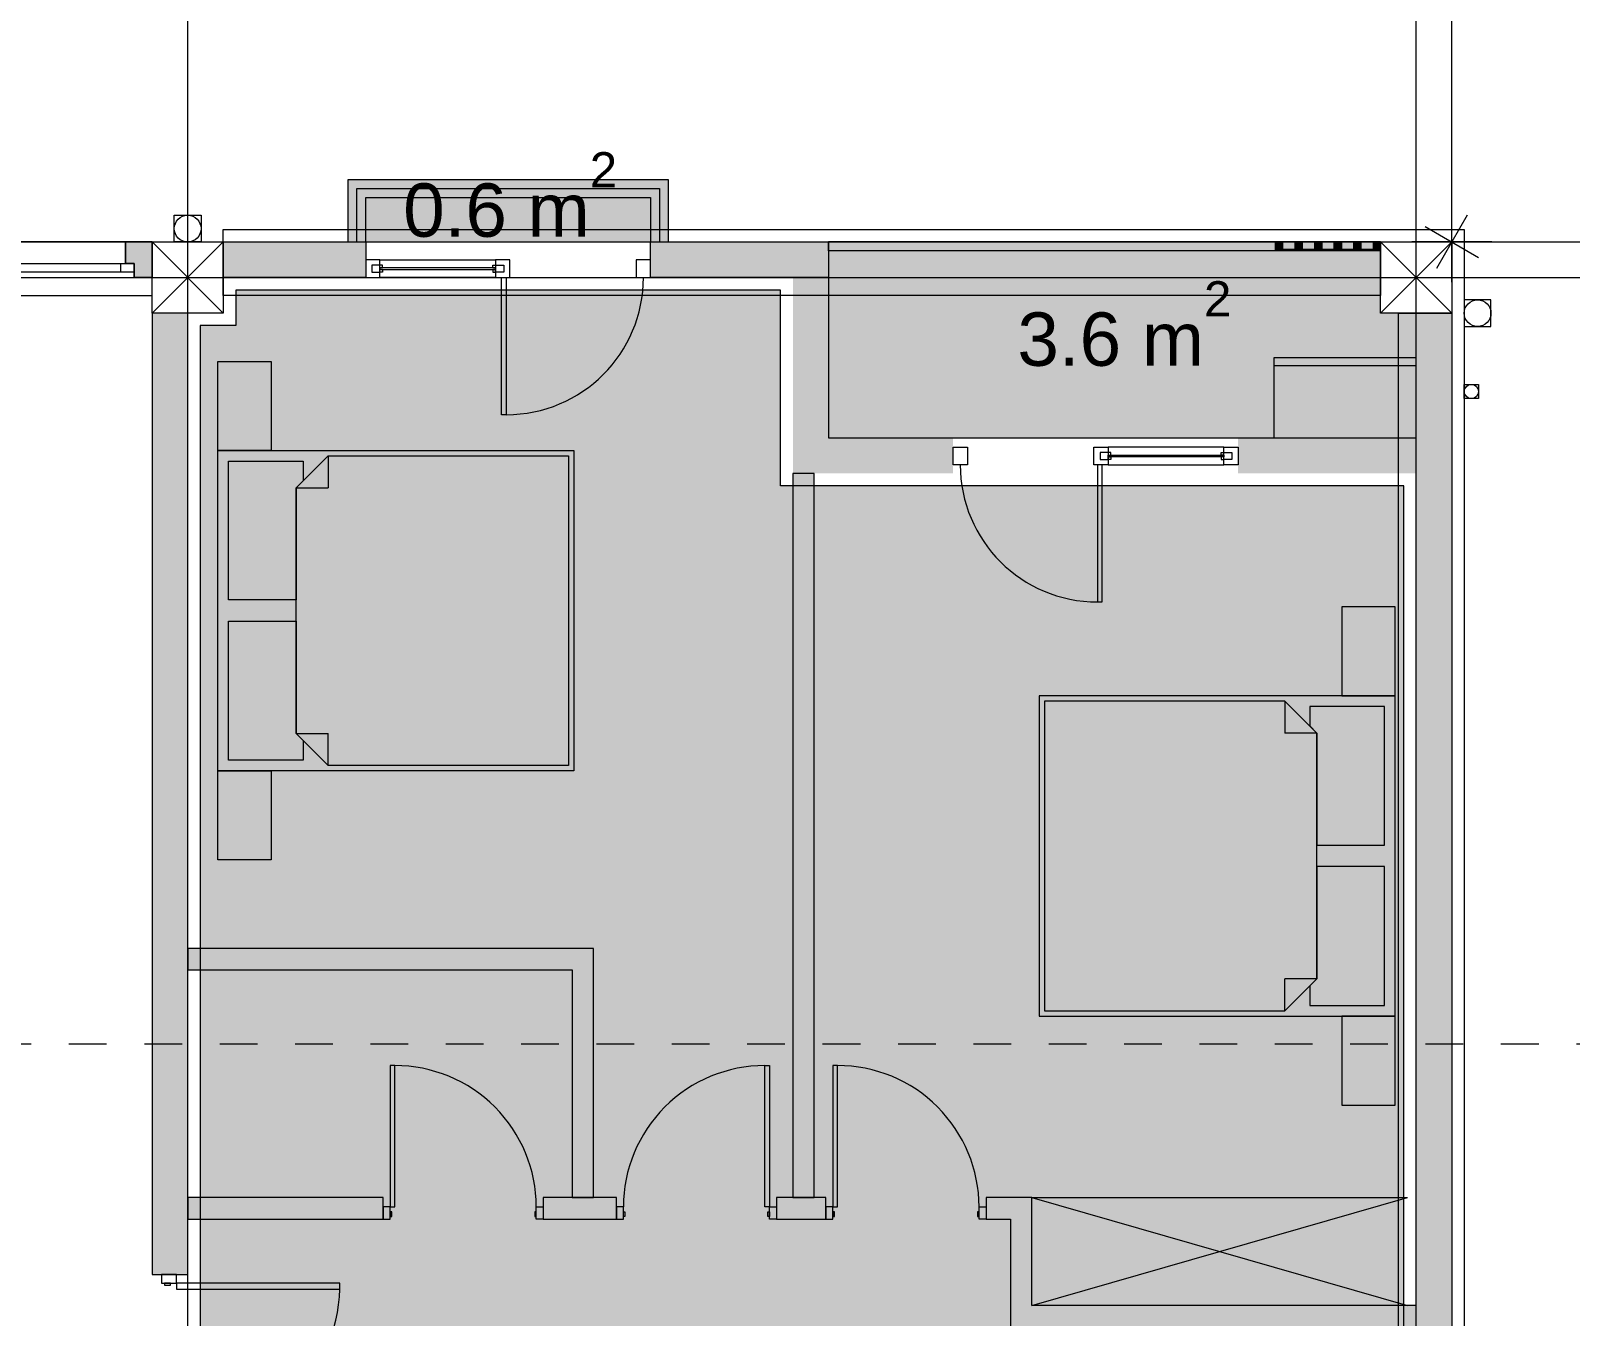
# Model space of a CAD drawing. Header units: millimetres. Extents: x 476571643 to 477489869, y 4620928210 to 4621294454.
# Drawn here: x 477229840 to 477238487, y 4621087160 to 4621094381 of the extents above; entities that cross this region are included whole.
import ezdxf

# ---------------------------------------------------------------- set-up
doc = ezdxf.new("R2010")
doc.units = ezdxf.units.MM
doc.header["$MEASUREMENT"] = 0
doc.linetypes.add('Dashed', pattern=[423.333333, 211.666667, -211.666667])
for name, color, linetype, lineweight in [('2D Drafting - General_Pen_No__1_Pen_No__7', 7, 'Continuous', 0), ('2D Drafting - General_Pen_No__1_Pen_No__7_Pen_No__7', 7, 'Continuous', 0), ('2D Drafting - General_Pen_No__250_Pen_No__7_Pen_No__154', 154, 'Continuous', 0), ('2D Drafting - General_Pen_No__250_Pen_No__7_Pen_No__250', 7, 'Continuous', 0), ('2D Drafting - General_Pen_No__250_Pen_No__7_Pen_No__7', 7, 'Continuous', 0), ('2D Drafting - General_Pen_No__7_Pen_No__7_Pen_No__7', 7, 'Continuous', 0), ('Doors_Pen_No__7_Pen_No__7_Pen_No__7', 7, 'Continuous', 0), ('G-Anno-Nplt_Pen_No__151', 151, 'Continuous', 0), ('G-Anno-Nplt_Pen_No__255', 255, 'Continuous', 0), ('G-Anno-Nplt_Pen_No__4', 7, 'Continuous', 0), ('G-Anno-Nplt_Pen_No__7', 7, 'Continuous', 0), ('gegmebi_Pen_No__7_Pen_No__7', 7, 'Continuous', 0), ('kar-panjara_Pen_No__7_Pen_No__7_Pen_No__7', 7, 'Continuous', 0), ('New_0_Pen_No__7', 7, 'Continuous', 0), ('New_2D Drafting - General_Pen_No__250_Pen_No__7_Pen_No__255', 255, 'Continuous', 0), ('New_2D Drafting - General_Pen_No__30_Pen_No__9_Pen_No__9_Pen_No__255', 255, 'Continuous', 0), ('New_2D Drafting - General_Pen_No__30_Pen_No__9_Pen_No__9_Pen_No__7', 7, 'Continuous', 0), ('New_R03_Nakveti_Pen_No__4', 7, 'Continuous', 0), ('New_reg_nak_Pen_No__250', 7, 'Continuous', 0), ('New_reg_nak_Pen_No__7', 7, 'Continuous', 0), ('New_shenobebi_Pen_No__1', 1, 'Continuous', 0), ('New_shenobebi_Pen_No__7', 7, 'Continuous', 0), ('New_Structural - Bearing_Pen_No__250', 7, 'Continuous', 0), ('zoma_Pen_No__1', 1, 'Continuous', 0), ('zoma_Pen_No__142', 142, 'Continuous', 0), ('zoma_Pen_No__5_Pen_No__5', 5, 'Continuous', 0)]:
    doc.layers.add(name, color=color, linetype=linetype, lineweight=lineweight)
doc.layers.add('New_R03_Nakveti', color=7, linetype='Continuous')
doc.layers.add('zoma', color=7, linetype='Continuous')
doc.styles.add('GENERATED_STYLE_1', font='arial.ttf')
doc.styles.add('GENERATED_STYLE_2', font='arial.ttf')
doc.dimstyles.new('GENERATED_STYLE__12', dxfattribs={"dimtxt": 500, "dimasz": 228, "dimexe": 0.18, "dimexo": 3, "dimgap": 0.09, "dimtad": 1, "dimtih": 1, "dimtoh": 1, "dimlfac": 0.001, "dimzin": 0, "dimdsep": 46, "dimtxsty": 'GENERATED_STYLE_2', "dimblk": 'ARROWHEAD_2', "dimblk1": 'ARROWHEAD_2', "dimblk2": 'ARROWHEAD_2', "dimcen": 0.09, "dimclrd": 1, "dimclre": 1, "dimclrt": 1, "dimadec": 0, "dimazin": 0, "dimtfac": 1, "dimtdec": 4, "dimtmove": 2, "dimatfit": 3, "dimfxl": 1, "dimtolj": 1, "dimtzin": 0, "dimarcsym": 0})
doc.dimstyles.new('GENERATED_STYLE__13', dxfattribs={"dimtxt": 500, "dimasz": 228, "dimexe": 0.18, "dimexo": 3, "dimgap": 0.09, "dimtad": 1, "dimlfac": 0.001, "dimzin": 0, "dimdsep": 46, "dimtxsty": 'GENERATED_STYLE_2', "dimblk": 'ARROWHEAD_2', "dimblk1": 'ARROWHEAD_2', "dimblk2": 'ARROWHEAD_2', "dimcen": 0.09, "dimclrd": 1, "dimclre": 1, "dimclrt": 1, "dimadec": 0, "dimazin": 0, "dimtfac": 1, "dimtdec": 4, "dimtmove": 0, "dimatfit": 3, "dimfxl": 1, "dimtolj": 1, "dimtzin": 0, "dimarcsym": 0})
doc.dimstyles.new('GENERATED_STYLE__3', dxfattribs={"dimtxt": 200, "dimasz": 64.421331, "dimexe": 0.18, "dimexo": 3, "dimgap": 0.09, "dimtad": 1, "dimtih": 1, "dimtoh": 1, "dimlfac": 0.001, "dimzin": 0, "dimdsep": 46, "dimtxsty": 'GENERATED_STYLE_2', "dimblk": 'ARROWHEAD_2', "dimblk1": 'ARROWHEAD_2', "dimblk2": 'ARROWHEAD_2', "dimcen": 0.09, "dimclrd": 142, "dimclre": 142, "dimclrt": 142, "dimadec": 0, "dimazin": 0, "dimtfac": 1, "dimtdec": 4, "dimtmove": 0, "dimatfit": 3, "dimfxl": 1, "dimtolj": 1, "dimtzin": 0, "dimarcsym": 0})
doc.dimstyles.new('GENERATED_STYLE__7', dxfattribs={"dimtxt": 200, "dimasz": 64.421331, "dimexe": 0.18, "dimexo": 3, "dimgap": 0.09, "dimtad": 1, "dimlfac": 0.001, "dimzin": 0, "dimdsep": 46, "dimtxsty": 'GENERATED_STYLE_2', "dimblk": 'ARROWHEAD_2', "dimblk1": 'ARROWHEAD_2', "dimblk2": 'ARROWHEAD_2', "dimcen": 0.09, "dimclrd": 142, "dimclre": 142, "dimclrt": 142, "dimadec": 0, "dimazin": 0, "dimtfac": 1, "dimtdec": 4, "dimtmove": 0, "dimatfit": 3, "dimfxl": 1, "dimtolj": 1, "dimtzin": 0, "dimarcsym": 0})

# ---------------------------------------------------------------- blocks, each defined once
blk = doc.blocks.new('Bed Layout 23_2')
at = {"layer": 'New_R03_Nakveti_Pen_No__4', "color": 7, "linetype": 'Continuous', "lineweight": 0}
for p, q in [((-900, 0), (-1399.9, 0)), ((-1399.9, 0), (-1399.9, -300)), ((-900, -300), (-900, 0)), ((900, 0), (-900, 0)), ((-900, 0), (-900, -2000)), ((1399.9, 0), (900, 0)), ((900, 0), (900, -300)), ((900, -2000), (900, 0)), ((1399.9, -300), (1399.9, 0)), ((-1399.9, -300), (-900, -300)), ((900, -300), (1399.9, -300)), ((-690, -440), (-870, -620)), ((0, -440), (-690, -440)), ((-690, -440), (-690, -620)), ((690, -440), (0, -440)), ((870, -620), (690, -440)), ((690, -440), (690, -620)), ((-870, -620), (-870, -1970)), ((-870, -620), (-690, -620)), ((870, -620), (690, -620)), ((870, -1970), (870, -620)), ((-870, -1970), (0, -1970)), ((0, -1970), (870, -1970)), ((-900, -2000), (900, -2000))]:
    blk.add_line(p, q, dxfattribs=at)
at = {"layer": 'New_R03_Nakveti_Pen_No__4', "color": 7, "linetype": 'Continuous', "lineweight": 0, "flags": 128}
for points in [[(-60, -440), (-60, -60), (-840, -60), (-840, -480), (-730, -480), (-690, -440)], [(690, -440), (730, -480), (840, -480), (840, -60), (60, -60), (60, -440)]]:
    blk.add_lwpolyline(points, close=True, dxfattribs=at)
blk = doc.blocks.new('Bed Layout 23')
at = {"layer": 'New_R03_Nakveti_Pen_No__4', "color": 7, "linetype": 'Continuous', "lineweight": 0}
for p, q in [((-900, 0), (-1400, 0)), ((-1400, 0), (-1400, -300)), ((-900, -300), (-900, 0)), ((900, 0), (-900, 0)), ((-900, 0), (-900, -2000)), ((1400, 0), (900, 0)), ((900, 0), (900, -300)), ((900, -2000), (900, 0)), ((1400, -300), (1400, 0)), ((-1400, -300), (-900, -300)), ((900, -300), (1400, -300)), ((-690, -440), (-870, -620)), ((0, -440), (-690, -440)), ((-690, -440), (-690, -620)), ((690, -440), (0, -440)), ((870, -620), (690, -440)), ((690, -440), (690, -620)), ((-870, -620), (-870, -1970)), ((-870, -620), (-690, -620)), ((870, -620), (690, -620)), ((870, -1970), (870, -620)), ((-870, -1970), (0, -1970)), ((0, -1970), (870, -1970)), ((-900, -2000), (900, -2000))]:
    blk.add_line(p, q, dxfattribs=at)
at = {"layer": 'New_R03_Nakveti_Pen_No__4', "color": 7, "linetype": 'Continuous', "lineweight": 0, "flags": 128}
for points in [[(-60, -440), (-60, -60), (-840, -60), (-840, -480), (-730, -480), (-690, -440)], [(690, -440), (730, -480), (840, -480), (840, -60), (60, -60), (60, -440)]]:
    blk.add_lwpolyline(points, close=True, dxfattribs=at)
blk = doc.blocks.new('*D1131', base_point=(476844527.1, 4621385791))
at = {"layer": 'zoma_Pen_No__142', "color": 142, "linetype": 'Continuous', "lineweight": 0, "transparency": 16777216}
for p, q in [((477240464.8, 4621093194.8), (477240337.7, 4621093194.8)), ((477240443.6, 4621093170.3), (477240358.9, 4621093219.3)), ((477240401.2, 4621075494.8), (477240401.2, 4621093194.8)), ((477240358.9, 4621075519.3), (477240443.6, 4621075470.3)), ((477240464.8, 4621075494.8), (477240337.7, 4621075494.8)), ((477240401.2, 4621075453.3), (477240401.2, 4621075494.8))]:
    blk.add_line(p, q, dxfattribs=at)
at = {"layer": 'zoma_Pen_No__142', "color": 142, "lineweight": 0, "transparency": 16777216, "insert": (477240361.2, 4621084002.9), "char_height": 200, "attachment_point": 7, "rotation": 90, "style": 'GENERATED_STYLE_2'}
blk.add_mtext('\\A1;{\\pql;\\fArial CYR|b0|i0|c204|p34;17.70}', dxfattribs=at)
blk = doc.blocks.new('ARROWHEAD_2')
at = {"color": 0, "linetype": 'Continuous', "lineweight": 0}
for p, q in [((-0.378, -0.655), (0.378, 0.655)), ((0, 0), (-1, 0))]:
    blk.add_line(p, q, dxfattribs=at)
blk = doc.blocks.new('*D1132', base_point=(476844527.1, 4621385791))
at = {"layer": 'zoma_Pen_No__142', "color": 142, "linetype": 'Continuous', "lineweight": 0, "transparency": 16777216}
for p, q in [((477240401.2, 4621093194.8), (477240401.2, 4621093236.2)), ((477240464.8, 4621093194.8), (477240337.7, 4621093194.8)), ((477240443.6, 4621093170.3), (477240358.9, 4621093219.3))]:
    blk.add_line(p, q, dxfattribs=at)
blk = doc.blocks.new('*D1136', base_point=(476844527.1, 4621385791))
at = {"layer": 'zoma_Pen_No__142', "color": 142, "linetype": 'Continuous', "lineweight": 0, "transparency": 16777216}
for p, q in [((477224045.8, 4621095259.8), (477223996.8, 4621095175)), ((477224021.3, 4621095153.8), (477224021.3, 4621095281)), ((477230545.8, 4621095259.8), (477230496.8, 4621095175)), ((477230521.3, 4621095153.8), (477230521.3, 4621095281)), ((477224021.3, 4621095217.4), (477230521.3, 4621095217.4))]:
    blk.add_line(p, q, dxfattribs=at)
at = {"layer": 'zoma_Pen_No__142', "color": 142, "lineweight": 0, "transparency": 16777216, "char_height": 200, "attachment_point": 7, "style": 'GENERATED_STYLE_2'}
for s, insert in [('\\A1;{\\pql;\\fArial CYR|b0|i0|c204|p34;6.50}', (477227005.3, 4621095257.4)), ('\\A1;{\\pql;\\fArial CYR|b0|i0|c204|p34;0.40}', (477229964.7, 4621095257.4))]:
    blk.add_mtext(s, dxfattribs=dict(at, insert=insert))
blk = doc.blocks.new('*D1137', base_point=(476844527.1, 4621385791))
at = {"layer": 'zoma_Pen_No__142', "color": 142, "linetype": 'Continuous', "lineweight": 0, "transparency": 16777216}
for p, q in [((477230545.8, 4621095259.8), (477230496.8, 4621095175)), ((477230521.3, 4621095153.8), (477230521.3, 4621095281)), ((477230945.8, 4621095259.8), (477230896.8, 4621095175)), ((477230921.3, 4621095153.8), (477230921.3, 4621095281)), ((477230521.3, 4621095217.4), (477230921.3, 4621095217.4))]:
    blk.add_line(p, q, dxfattribs=at)
blk = doc.blocks.new('*D1138', base_point=(476844527.1, 4621385791))
at = {"layer": 'zoma_Pen_No__142', "color": 142, "linetype": 'Continuous', "lineweight": 0, "transparency": 16777216}
for p, q in [((477230945.8, 4621095259.8), (477230896.8, 4621095175)), ((477230921.3, 4621095153.8), (477230921.3, 4621095281)), ((477237445.8, 4621095259.8), (477237396.8, 4621095175)), ((477237421.3, 4621095153.8), (477237421.3, 4621095281)), ((477230921.3, 4621095217.4), (477237421.3, 4621095217.4))]:
    blk.add_line(p, q, dxfattribs=at)
at = {"layer": 'zoma_Pen_No__142', "color": 142, "lineweight": 0, "transparency": 16777216, "char_height": 200, "attachment_point": 7, "style": 'GENERATED_STYLE_2'}
for s, insert in [('\\A1;{\\pql;\\fArial CYR|b0|i0|c204|p34;6.50}', (477233905.3, 4621095257.4)), ('\\A1;{\\pql;\\fArial CYR|b0|i0|c204|p34;0.40}', (477236864.7, 4621095257.4))]:
    blk.add_mtext(s, dxfattribs=dict(at, insert=insert))
blk = doc.blocks.new('*D1139', base_point=(476844527.1, 4621385791))
at = {"layer": 'zoma_Pen_No__142', "color": 142, "linetype": 'Continuous', "lineweight": 0, "transparency": 16777216}
for p, q in [((477237445.8, 4621095259.8), (477237396.8, 4621095175)), ((477237421.3, 4621095153.8), (477237421.3, 4621095281)), ((477237796.8, 4621095175), (477237845.8, 4621095259.8)), ((477237821.3, 4621095153.8), (477237821.3, 4621095281)), ((477237421.3, 4621095217.4), (477237821.3, 4621095217.4)), ((477237821.3, 4621095217.4), (477237862.8, 4621095217.4))]:
    blk.add_line(p, q, dxfattribs=at)
blk = doc.blocks.new('*D1143', base_point=(476844527.1, 4621385791))
at = {"layer": 'zoma_Pen_No__142', "color": 142, "linetype": 'Continuous', "lineweight": 0, "transparency": 16777216}
for p, q in [((477216745.8, 4621096007.7), (477216696.8, 4621095922.9)), ((477216721.3, 4621095901.8), (477216721.3, 4621096028.9)), ((477237796.8, 4621095922.9), (477237845.8, 4621096007.7)), ((477237821.3, 4621095901.8), (477237821.3, 4621096028.9)), ((477216679.9, 4621095965.3), (477216721.3, 4621095965.3)), ((477216721.3, 4621095965.3), (477237821.3, 4621095965.3)), ((477237821.3, 4621095965.3), (477237862.8, 4621095965.3))]:
    blk.add_line(p, q, dxfattribs=at)
at = {"layer": 'zoma_Pen_No__142', "color": 142, "lineweight": 0, "transparency": 16777216, "insert": (477226929.4, 4621096005.3), "char_height": 200, "attachment_point": 7, "style": 'GENERATED_STYLE_2'}
blk.add_mtext('\\A1;{\\pql;\\fArial CYR|b0|i0|c204|p34;21.10}', dxfattribs=at)
blk = doc.blocks.new('*D1278', base_point=(476844527.1, 4621385791))
at = {"layer": 'zoma_Pen_No__1', "color": 1, "linetype": 'Continuous', "lineweight": 0, "transparency": 16777216}
for p, q in [((477237821.3, 4621105990.6), (477237821.3, 4621106137.3)), ((477237971.3, 4621105904), (477237671.3, 4621106077.2)), ((477238046.3, 4621105990.6), (477237596.3, 4621105990.6)), ((477237821.3, 4621093194.8), (477237821.3, 4621105990.6)), ((477237671.3, 4621093281.4), (477237971.3, 4621093108.2)), ((477238046.3, 4621093194.8), (477237596.3, 4621093194.8)), ((477237821.3, 4621093048.1), (477237821.3, 4621093194.8))]:
    blk.add_line(p, q, dxfattribs=at)
at = {"layer": 'zoma_Pen_No__1', "color": 1, "lineweight": 0, "transparency": 16777216, "insert": (477237721.3, 4621098737.8), "char_height": 500, "attachment_point": 7, "rotation": 90, "style": 'GENERATED_STYLE_2'}
blk.add_mtext('\\A1;{\\pql;\\fArial CYR|b0|i0|c204|p34;12.79}', dxfattribs=at)
blk = doc.blocks.new('*D1280', base_point=(476844527.1, 4621385791))
at = {"layer": 'zoma_Pen_No__1', "color": 1, "linetype": 'Continuous', "lineweight": 0, "transparency": 16777216}
for p, q in [((477237821.3, 4621092969.8), (477237821.3, 4621093419.8)), ((477256811.3, 4621092969.8), (477256811.3, 4621093419.8)), ((477237907.9, 4621093344.8), (477237734.7, 4621093044.8)), ((477256724.7, 4621093044.8), (477256897.9, 4621093344.8)), ((477237674.6, 4621093194.8), (477237821.3, 4621093194.8)), ((477237821.3, 4621093194.8), (477256811.3, 4621093194.8)), ((477256811.3, 4621093194.8), (477256958, 4621093194.8))]:
    blk.add_line(p, q, dxfattribs=at)
at = {"layer": 'zoma_Pen_No__1', "color": 1, "lineweight": 0, "transparency": 16777216, "insert": (477247711.1, 4621093294.8), "char_height": 500, "attachment_point": 7, "style": 'GENERATED_STYLE_2'}
blk.add_mtext('\\A1;{\\pql;\\fArial CYR|b0|i0|c204|p34;18.99}', dxfattribs=at)
blk = doc.blocks.new('*D1281', base_point=(476844527.1, 4621385791))
at = {"layer": 'zoma_Pen_No__1', "color": 1, "linetype": 'Continuous', "lineweight": 0, "transparency": 16777216}
for p, q in [((477237821.3, 4621075269.8), (477237821.3, 4621075719.8)), ((477256818.5, 4621075269.8), (477256818.5, 4621075719.8)), ((477237907.9, 4621075644.8), (477237734.7, 4621075344.8)), ((477256731.9, 4621075344.8), (477256905.1, 4621075644.8)), ((477237674.6, 4621075494.8), (477237821.3, 4621075494.8)), ((477237821.3, 4621075494.8), (477256818.5, 4621075494.8)), ((477256818.5, 4621075494.8), (477256965.2, 4621075494.8))]:
    blk.add_line(p, q, dxfattribs=at)
at = {"layer": 'zoma_Pen_No__1', "color": 1, "lineweight": 0, "transparency": 16777216, "insert": (477247714.8, 4621075594.8), "char_height": 500, "attachment_point": 7, "style": 'GENERATED_STYLE_2'}
blk.add_mtext('\\A1;{\\pql;\\fArial CYR|b0|i0|c204|p34;19.00}', dxfattribs=at)

msp = doc.modelspace()

# ---------------------------------------------------------------- hatches: boundary and pattern name
at = {"layer": '2D Drafting - General_Pen_No__250_Pen_No__7_Pen_No__154', "linetype": 'Continuous', "lineweight": 0}
msp.add_hatch(color=154, dxfattribs=at).paths.add_polyline_path([(477230521.317, 4621093194.799), (477230521.317, 4621092994.799), (477230421.317, 4621092994.799), (477230421.317, 4621093074.683), (477230371.314, 4621093074.683), (477230371.314, 4621093194.799), (477230421.317, 4621093194.799)])
at = {"layer": '2D Drafting - General_Pen_No__250_Pen_No__7_Pen_No__7', "linetype": 'Continuous', "lineweight": 0}
for points in [[(477231721.136, 4621092994.799), (477230921.317, 4621092994.799), (477230921.317, 4621093194.799), (477231721.136, 4621093194.799)], [(477234320.971, 4621092994.756), (477233321.136, 4621092994.756), (477233321.136, 4621093194.791), (477234320.971, 4621093194.799)], [(477237421.317, 4621093144.799), (477236831.317, 4621093144.799), (477236831.317, 4621093154.799), (477237421.317, 4621093154.799)], [(477234320.846, 4621092094.799), (477234320.846, 4621092994.635), (477234120.846, 4621092994.635), (477234120.846, 4621092094.799)], [(477230521.317, 4621092794.799), (477230521.317, 4621087394.799), (477230721.317, 4621087394.799), (477230721.317, 4621092794.799)], [(477237621.317, 4621092794.799), (477237621.317, 4621086294.799), (477237821.317, 4621086294.799), (477237821.317, 4621092794.799)], [(477235020.681, 4621091894.799), (477234120.846, 4621091894.799), (477234120.846, 4621092094.799), (477235020.681, 4621092094.799)], [(477237621.027, 4621091894.799), (477236620.681, 4621091894.799), (477236620.681, 4621092094.799), (477237621.027, 4621092094.799)], [(477234240.846, 4621087825.718), (477234240.846, 4621091894.799), (477234120.846, 4621091894.799), (477234120.846, 4621087825.718)], [(477233001.34, 4621087825.718), (477233001.34, 4621089225.718), (477230721.317, 4621089225.718), (477230721.317, 4621089105.718), (477232881.34, 4621089105.718), (477232881.34, 4621087825.718)], [(477231818.782, 4621087825.718), (477230721.317, 4621087825.718), (477230721.317, 4621087705.718), (477231818.782, 4621087705.718)], [(477233129.05, 4621087825.718), (477232718.782, 4621087825.718), (477232718.782, 4621087705.718), (477233129.05, 4621087705.718)], [(477234305.592, 4621087825.718), (477234029.05, 4621087825.718), (477234029.05, 4621087705.718), (477234305.592, 4621087705.718)], [(477235463.215, 4621086580.79), (477235463.215, 4621087099.565), (477237620.846, 4621087099.565), (477237620.846, 4621087219.565), (477235463.215, 4621087219.565), (477235463.215, 4621087825.718), (477235205.594, 4621087825.718), (477235205.594, 4621087705.718), (477235343.215, 4621087705.718), (477235343.215, 4621087219.565), (477235343.215, 4621086580.79)]]:
    msp.add_hatch(color=7, dxfattribs=at).paths.add_polyline_path(points)
at = {"layer": 'G-Anno-Nplt_Pen_No__151', "linetype": 'Continuous', "lineweight": 0, "true_color": 0x1f2f3f}
msp.add_hatch(color=169, dxfattribs=at).paths.add_polyline_path([(477230791.317, 4621086364.799), (477230991.316, 4621086364.799), (477230991.316, 4621086064.799), (477231291.317, 4621086064.799), (477231291.317, 4621085234.611), (477230891.317, 4621085234.611), (477230891.317, 4621082864.799), (477230991.317, 4621082864.799), (477230991.317, 4621082324.799), (477230891.317, 4621082324.799), (477230891.317, 4621077464.799), (477237551.317, 4621077464.799), (477237551.317, 4621081734.611), (477237151.317, 4621081734.611), (477237151.317, 4621082564.799), (477237351.317, 4621082564.799), (477237351.317, 4621082864.799), (477237551.317, 4621082864.799), (477237551.317, 4621085824.799), (477237351.317, 4621085824.799), (477237351.317, 4621085994.799), (477237351.317, 4621086124.799), (477237151.317, 4621086124.799), (477237151.317, 4621086954.987), (477237551.317, 4621086954.987), (477237551.317, 4621091824.799), (477234051.135, 4621091824.799), (477234051.135, 4621092924.799), (477230991.317, 4621092924.799), (477230991.317, 4621092724.799), (477230791.317, 4621092724.799)])
at = {"layer": 'G-Anno-Nplt_Pen_No__255', "linetype": 'Continuous', "lineweight": 0, "true_color": 0x3f3f3f}
for points in [[(477233421.136, 4621093544.756), (477231621.135, 4621093544.756), (477231621.136, 4621093194.799), (477233421.136, 4621093194.815)], [(477237421.317, 4621092794.799), (477237421.317, 4621093194.799), (477234320.971, 4621093194.799), (477234320.971, 4621092094.802), (477237621.317, 4621092094.772), (477237621.317, 4621092794.799)]]:
    msp.add_hatch(color=250, dxfattribs=at).paths.add_polyline_path(points)
at = {"layer": 'New_2D Drafting - General_Pen_No__250_Pen_No__7_Pen_No__255', "linetype": 'Continuous', "lineweight": 0}
msp.add_hatch(color=255, dxfattribs=at).paths.add_polyline_path([(477236821.317, 4621092094.772), (477236821.317, 4621092544.772), (477237621.317, 4621092544.772), (477237621.317, 4621092094.772)])
at = {"layer": 'New_2D Drafting - General_Pen_No__30_Pen_No__9_Pen_No__9_Pen_No__255', "linetype": 'Continuous', "lineweight": 0}
for points in [[(477236871.317, 4621093194.799), (477236871.317, 4621093154.799), (477236831.317, 4621093154.799), (477236831.317, 4621093194.799)], [(477236981.317, 4621093194.799), (477236981.317, 4621093154.799), (477236941.317, 4621093154.799), (477236941.317, 4621093194.799)], [(477237091.317, 4621093194.799), (477237091.317, 4621093154.799), (477237051.317, 4621093154.799), (477237051.317, 4621093194.799)], [(477237201.317, 4621093194.799), (477237201.317, 4621093154.799), (477237161.317, 4621093154.799), (477237161.317, 4621093194.799)], [(477237311.317, 4621093194.799), (477237311.317, 4621093154.799), (477237271.317, 4621093154.799), (477237271.317, 4621093194.799)], [(477237421.317, 4621093194.799), (477237421.317, 4621093154.799), (477237381.317, 4621093154.799), (477237381.317, 4621093194.799)]]:
    msp.add_hatch(color=255, dxfattribs=at).paths.add_polyline_path(points)

# ---------------------------------------------------------------- linework, layer by layer
at = {"layer": '2D Drafting - General_Pen_No__1_Pen_No__7', "color": 7, "linetype": 'Continuous', "lineweight": 0}
for p, q in [((477230521.317, 4621092794.799), (477230921.317, 4621093194.799)), ((477230921.317, 4621092794.799), (477230521.317, 4621093194.799)), ((477237421.317, 4621092794.799), (477237821.317, 4621093194.799)), ((477237821.317, 4621092794.799), (477237421.317, 4621093194.799))]:
    msp.add_line(p, q, dxfattribs=at)
at = {"layer": '2D Drafting - General_Pen_No__1_Pen_No__7', "color": 7, "linetype": 'Continuous', "lineweight": 0, "flags": 128}
for points in [[(477224021.317, 4621092894.799), (477230521.317, 4621092894.799), (477230521.317, 4621093194.799), (477224021.317, 4621093194.799)], [(477230921.317, 4621092794.799), (477230521.317, 4621092794.799), (477230521.317, 4621093194.799), (477230921.317, 4621093194.799)], [(477237421.317, 4621092894.799), (477230921.317, 4621092894.799), (477230921.317, 4621093194.799), (477237421.317, 4621093194.799)], [(477237821.317, 4621092794.799), (477237421.317, 4621092794.799), (477237421.317, 4621093194.799), (477237821.317, 4621093194.799)], [(477237521.317, 4621086294.799), (477237521.317, 4621092794.799), (477237821.317, 4621092794.799), (477237821.317, 4621086294.799)]]:
    msp.add_lwpolyline(points, close=True, dxfattribs=at)
at = {"layer": '2D Drafting - General_Pen_No__1_Pen_No__7', "color": 7, "linetype": 'Continuous', "lineweight": 0}
for centre, radius in [((477230721.317, 4621093269.799), 75), ((477237966.495, 4621092794.798), 75), ((477237931.49, 4621092354.8), 40)]:
    msp.add_circle(centre, radius, dxfattribs=at)
at = {"layer": '2D Drafting - General_Pen_No__1_Pen_No__7_Pen_No__7', "color": 7, "linetype": 'Continuous', "lineweight": 0}
msp.add_arc((477230683.069, 4621087337.077), 893.239, 268.396194, 358.396194, dxfattribs=at)
at = {"layer": '2D Drafting - General_Pen_No__250_Pen_No__7_Pen_No__250', "color": 7, "linetype": 'Continuous', "lineweight": 0, "flags": 128}
for points in [[(477237421.317, 4621093144.799), (477236831.317, 4621093144.799), (477236831.317, 4621093154.799), (477237421.317, 4621093154.799)], [(477230521.317, 4621092794.799), (477230521.317, 4621087394.799), (477230721.317, 4621087394.799), (477230721.317, 4621092794.799)], [(477234240.846, 4621087825.718), (477234240.846, 4621091894.799), (477234120.846, 4621091894.799), (477234120.846, 4621087825.718)], [(477233001.34, 4621087825.718), (477233001.34, 4621089225.718), (477230721.317, 4621089225.718), (477230721.317, 4621089105.718), (477232881.34, 4621089105.718), (477232881.34, 4621087825.718)], [(477231818.782, 4621087825.718), (477230721.317, 4621087825.718), (477230721.317, 4621087705.718), (477231818.782, 4621087705.718)], [(477233129.05, 4621087825.718), (477232718.782, 4621087825.718), (477232718.782, 4621087705.718), (477233129.05, 4621087705.718)], [(477234305.592, 4621087825.718), (477234029.05, 4621087825.718), (477234029.05, 4621087705.718), (477234305.592, 4621087705.718)], [(477235463.215, 4621086580.79), (477235463.215, 4621087099.565), (477237620.846, 4621087099.565), (477237620.846, 4621087219.565), (477235463.215, 4621087219.565), (477235463.215, 4621087825.718), (477235205.594, 4621087825.718), (477235205.594, 4621087705.718), (477235343.215, 4621087705.718), (477235343.215, 4621087219.565), (477235343.215, 4621086580.79)]]:
    msp.add_lwpolyline(points, close=True, dxfattribs=at)
at = {"layer": '2D Drafting - General_Pen_No__250_Pen_No__7_Pen_No__7', "color": 7, "linetype": 'Continuous', "lineweight": 0, "flags": 128}
for points in [[(477230521.317, 4621093194.799), (477230521.317, 4621092994.799), (477230421.317, 4621092994.799), (477230421.317, 4621093074.683), (477230371.314, 4621093074.683), (477230371.314, 4621093194.799), (477230421.317, 4621093194.799)], [(477231721.136, 4621092994.799), (477230921.317, 4621092994.799), (477230921.317, 4621093194.799), (477231721.136, 4621093194.799)], [(477234320.971, 4621092994.756), (477233321.136, 4621092994.756), (477233321.136, 4621093194.791), (477234320.971, 4621093194.799)]]:
    msp.add_lwpolyline(points, close=True, dxfattribs=at)
at = {"layer": '2D Drafting - General_Pen_No__7_Pen_No__7_Pen_No__7', "color": 7, "linetype": 'Continuous', "lineweight": 0, "flags": 128}
for points in [[(477231801.136, 4621093094.753), (477232451.136, 4621093094.724), (477232451.131, 4621092994.785), (477231801.131, 4621092994.814)], [(477236540.681, 4621092042.612), (477235890.681, 4621092042.583), (477235890.685, 4621091942.644), (477236540.685, 4621091942.673)]]:
    msp.add_lwpolyline(points, close=True, dxfattribs=at)
at = {"layer": '2D Drafting - General_Pen_No__7_Pen_No__7_Pen_No__7', "color": 7, "linetype": 'Continuous', "lineweight": 0}
for centre, radius, start, end in [((477232510.82, 4621092994.772), 770.311, 269.9974687, 359.994289), ((477235830.996, 4621091942.631), 770.311, 180.005711, 270.0025313), ((477231884.96, 4621087773.453), 794.311, 359.9998025, 90.001484), ((477233962.872, 4621087773.453), 794.311, 89.998516, 180.0001975), ((477234371.77, 4621087773.453), 794.311, 359.9998025, 90.001484)]:
    msp.add_arc(centre, radius, start, end, dxfattribs=at)
at = {"layer": 'Doors_Pen_No__7_Pen_No__7_Pen_No__7', "color": 7, "linetype": 'Continuous', "lineweight": 0, "flags": 128}
for points in [[(477232484.153, 4621092994.773), (477232510.82, 4621092994.772), (477232510.786, 4621092224.461), (477232484.119, 4621092224.462)], [(477235857.663, 4621091942.632), (477235830.996, 4621091942.631), (477235831.031, 4621091172.32), (477235857.697, 4621091172.321)], [(477231858.293, 4621087773.452), (477231884.96, 4621087773.453), (477231884.939, 4621088567.764), (477231858.272, 4621088567.763)], [(477233989.539, 4621087773.452), (477233962.872, 4621087773.453), (477233962.893, 4621088567.764), (477233989.559, 4621088567.763)], [(477234345.103, 4621087773.452), (477234371.77, 4621087773.453), (477234371.749, 4621088567.764), (477234345.082, 4621088567.763)], [(477231818.784, 4621087705.718), (477231858.295, 4621087705.719), (477231858.293, 4621087773.452), (477231818.782, 4621087773.451)], [(477231858.294, 4621087720.119), (477231867.183, 4621087720.119), (477231867.182, 4621087746.786), (477231858.294, 4621087746.785)], [(477232670.383, 4621087720.116), (477232679.272, 4621087720.117), (477232679.271, 4621087746.783), (477232670.382, 4621087746.783)], [(477232718.784, 4621087705.718), (477232679.272, 4621087705.717), (477232679.271, 4621087773.45), (477232718.782, 4621087773.451)], [(477233129.048, 4621087705.718), (477233168.559, 4621087705.717), (477233168.561, 4621087773.45), (477233129.05, 4621087773.451)], [(477233177.449, 4621087720.116), (477233168.56, 4621087720.117), (477233168.56, 4621087746.783), (477233177.449, 4621087746.783)], [(477233989.537, 4621087720.119), (477233980.649, 4621087720.119), (477233980.649, 4621087746.786), (477233989.538, 4621087746.785)], [(477234029.048, 4621087705.718), (477233989.537, 4621087705.719), (477233989.539, 4621087773.452), (477234029.05, 4621087773.451)], [(477234305.594, 4621087705.718), (477234345.105, 4621087705.719), (477234345.103, 4621087773.452), (477234305.592, 4621087773.451)], [(477234345.104, 4621087720.119), (477234353.993, 4621087720.119), (477234353.993, 4621087746.786), (477234345.104, 4621087746.785)], [(477235157.193, 4621087720.116), (477235166.082, 4621087720.117), (477235166.081, 4621087746.783), (477235157.193, 4621087746.783)], [(477235205.594, 4621087705.718), (477235166.082, 4621087705.717), (477235166.081, 4621087773.45), (477235205.592, 4621087773.451)], [(477230573.403, 4621087394.799), (477230573.403, 4621087345.41), (477230658.069, 4621087345.41), (477230658.069, 4621087394.799)], [(477230591.403, 4621087345.41), (477230591.403, 4621087334.299), (477230624.736, 4621087334.299), (477230624.736, 4621087345.41)], [(477230658.069, 4621087345.41), (477230658.069, 4621087312.077), (477231575.958, 4621087312.077), (477231575.958, 4621087345.41)]]:
    msp.add_lwpolyline(points, close=True, dxfattribs=at)
at = {"layer": 'G-Anno-Nplt_Pen_No__4', "color": 7, "linetype": 'Continuous', "lineweight": 0, "flags": 128}
for points in [[(477233421.136, 4621093544.756), (477231621.135, 4621093544.756), (477231621.136, 4621093194.799), (477233421.136, 4621093194.815)], [(477237421.317, 4621092794.799), (477237421.317, 4621093194.799), (477234320.971, 4621093194.799), (477234320.971, 4621092094.802), (477237621.317, 4621092094.772), (477237621.317, 4621092794.799)]]:
    msp.add_lwpolyline(points, close=True, dxfattribs=at)
msp.add_lwpolyline([(477237551.317, 4621086954.987), (477237551.317, 4621091824.799), (477234051.135, 4621091824.799), (477234051.135, 4621092924.799), (477230991.317, 4621092924.799), (477230991.317, 4621092724.799), (477230791.317, 4621092724.799), (477230791.317, 4621086364.799)], dxfattribs=at)
at = {"layer": 'gegmebi_Pen_No__7_Pen_No__7', "color": 7, "linetype": 'Continuous', "lineweight": 0}
for p, q in [((477230646.317, 4621093194.799), (477230646.317, 4621093344.799)), ((477230646.317, 4621093344.799), (477230796.317, 4621093344.799)), ((477230796.317, 4621093344.799), (477230796.317, 4621093194.799)), ((477230796.317, 4621093194.799), (477230646.317, 4621093194.799)), ((477238041.495, 4621092869.798), (477237891.495, 4621092869.798)), ((477237891.495, 4621092869.798), (477237891.495, 4621092719.798)), ((477238041.495, 4621092719.798), (477238041.495, 4621092869.798)), ((477237891.495, 4621092719.798), (477238041.495, 4621092719.798)), ((477237891.49, 4621092314.8), (477237891.49, 4621092394.8)), ((477237891.49, 4621092394.8), (477237971.49, 4621092394.8)), ((477237971.49, 4621092394.8), (477237971.49, 4621092314.8)), ((477237971.49, 4621092314.8), (477237891.49, 4621092314.8))]:
    msp.add_line(p, q, dxfattribs=at)
at = {"layer": 'kar-panjara_Pen_No__7_Pen_No__7_Pen_No__7', "color": 7, "linetype": 'Continuous', "lineweight": 0, "flags": 128}
for points in [[(477231801.136, 4621093094.753), (477231721.136, 4621093094.756), (477231721.131, 4621092994.756), (477231801.131, 4621092994.753)], [(477231756.132, 4621093024.816), (477231801.132, 4621093024.814), (477231801.133, 4621093039.814), (477231801.134, 4621093049.814), (477231816.134, 4621093049.813), (477231816.134, 4621093064.813), (477231756.134, 4621093064.816)], [(477232496.132, 4621093024.783), (477232451.132, 4621093024.785), (477232451.133, 4621093039.785), (477232451.134, 4621093049.785), (477232436.134, 4621093049.786), (477232436.134, 4621093064.786), (477232496.134, 4621093064.783)], [(477232531.136, 4621093094.781), (477232451.136, 4621093094.785), (477232451.131, 4621092994.785), (477232531.131, 4621092994.781)], [(477233321.136, 4621093094.704), (477233241.136, 4621093094.707), (477233241.131, 4621092994.707), (477233321.131, 4621092994.704)], [(477231816.132, 4621093024.813), (477231801.132, 4621093024.814), (477231801.133, 4621093039.814), (477231816.133, 4621093039.813)], [(477231801.133, 4621093039.814), (477232451.133, 4621093039.785), (477232451.134, 4621093049.785), (477231801.134, 4621093049.814)], [(477232436.132, 4621093024.786), (477232451.132, 4621093024.785), (477232451.133, 4621093039.785), (477232436.133, 4621093039.786)], [(477235020.681, 4621092042.563), (477235100.681, 4621092042.566), (477235100.685, 4621091942.566), (477235020.685, 4621091942.563)], [(477235810.681, 4621092042.64), (477235890.681, 4621092042.644), (477235890.685, 4621091942.644), (477235810.685, 4621091942.64)], [(477236540.681, 4621092042.612), (477236620.681, 4621092042.615), (477236620.685, 4621091942.615), (477236540.685, 4621091942.612)], [(477235845.684, 4621091972.642), (477235890.684, 4621091972.644), (477235890.683, 4621091987.644), (477235890.683, 4621091997.644), (477235905.683, 4621091997.644), (477235905.682, 4621092012.644), (477235845.682, 4621092012.642)], [(477236540.683, 4621091987.673), (477235890.683, 4621091987.644), (477235890.683, 4621091997.644), (477236540.683, 4621091997.673)], [(477235905.684, 4621091972.644), (477235890.684, 4621091972.644), (477235890.683, 4621091987.644), (477235905.683, 4621091987.644)], [(477236585.684, 4621091972.675), (477236540.684, 4621091972.673), (477236540.683, 4621091987.673), (477236540.683, 4621091997.673), (477236525.683, 4621091997.672), (477236525.682, 4621092012.672), (477236585.682, 4621092012.675)], [(477236525.684, 4621091972.672), (477236540.684, 4621091972.673), (477236540.683, 4621091987.673), (477236525.683, 4621091987.672)]]:
    msp.add_lwpolyline(points, close=True, dxfattribs=at)
at = {"layer": 'New_0_Pen_No__7', "color": 7, "linetype": 'Continuous', "lineweight": 0}
for points in [[(477235463.215, 4621087825.718), (477237573.215, 4621087825.718)], [(477235463.215, 4621087219.565), (477237573.215, 4621087825.718)], [(477235463.215, 4621087825.718), (477237573.215, 4621087219.565)]]:
    msp.add_lwpolyline(points, dxfattribs=at)
at = {"layer": 'New_2D Drafting - General_Pen_No__30_Pen_No__9_Pen_No__9_Pen_No__7', "color": 7, "linetype": 'Continuous', "lineweight": 0, "flags": 128}
for points in [[(477236871.317, 4621093194.799), (477236871.317, 4621093154.799), (477236831.317, 4621093154.799), (477236831.317, 4621093194.799)], [(477236981.317, 4621093194.799), (477236981.317, 4621093154.799), (477236941.317, 4621093154.799), (477236941.317, 4621093194.799)], [(477237091.317, 4621093194.799), (477237091.317, 4621093154.799), (477237051.317, 4621093154.799), (477237051.317, 4621093194.799)], [(477237201.317, 4621093194.799), (477237201.317, 4621093154.799), (477237161.317, 4621093154.799), (477237161.317, 4621093194.799)], [(477237311.317, 4621093194.799), (477237311.317, 4621093154.799), (477237271.317, 4621093154.799), (477237271.317, 4621093194.799)], [(477237421.317, 4621093194.799), (477237421.317, 4621093154.799), (477237381.317, 4621093154.799), (477237381.317, 4621093194.799)]]:
    msp.add_lwpolyline(points, close=True, dxfattribs=at)
at = {"layer": 'New_reg_nak_Pen_No__250', "color": 7, "linetype": 'Continuous', "lineweight": 0}
msp.add_line((477237621.317, 4621092499.294), (477236821.317, 4621092499.294), dxfattribs=at)
at = {"layer": 'New_reg_nak_Pen_No__250', "color": 7, "linetype": 'Continuous', "lineweight": 0, "flags": 128}
for points in [[(477237421.317, 4621093144.799), (477234320.971, 4621093144.799), (477234320.971, 4621093194.799), (477237421.317, 4621093194.799)], [(477236821.317, 4621092094.772), (477237621.317, 4621092094.772), (477237621.317, 4621092544.772), (477236821.317, 4621092544.772)]]:
    msp.add_lwpolyline(points, close=True, dxfattribs=at)
at = {"layer": 'New_reg_nak_Pen_No__7', "color": 7, "linetype": 'Continuous', "lineweight": 0, "flags": 128}
msp.add_lwpolyline([(477230921.317, 4621093194.799), (477230921.317, 4621093264.799), (477237891.318, 4621093264.799), (477237891.058, 4621075494.799), (477237821.317, 4621075494.799)], dxfattribs=at)
at = {"layer": 'New_shenobebi_Pen_No__1', "color": 1, "linetype": 'Dashed', "lineweight": 0}
msp.add_lwpolyline([(477212274.518, 4621088690.501), (477244001.258, 4621088690.501), (477244331.032, 4621088690.501)], dxfattribs=at)
at = {"layer": 'New_shenobebi_Pen_No__7', "color": 7, "linetype": 'Continuous', "lineweight": 0}
for p, q in [((477231671.136, 4621093494.756), (477233371.136, 4621093494.756)), ((477231671.136, 4621093194.815), (477231671.136, 4621093494.756)), ((477233371.136, 4621093494.756), (477233371.136, 4621093194.815)), ((477231721.136, 4621093444.756), (477233321.136, 4621093444.756)), ((477231721.136, 4621093194.815), (477231721.136, 4621093444.756)), ((477233321.136, 4621093444.756), (477233321.136, 4621093194.815))]:
    msp.add_line(p, q, dxfattribs=at)
at = {"layer": 'New_Structural - Bearing_Pen_No__250', "color": 7, "linetype": 'Continuous', "lineweight": 0}
for p, q in [((477228871.311, 4621093194.637), (477230371.311, 4621093194.683)), ((477230371.311, 4621093194.683), (477230371.314, 4621093074.683)), ((477228896.314, 4621093074.637), (477230346.314, 4621093074.682)), ((477230346.314, 4621093074.682), (477230421.314, 4621093074.684)), ((477230346.316, 4621093024.682), (477230346.314, 4621093074.682)), ((477230371.314, 4621093074.683), (477230421.314, 4621093074.684)), ((477230371.314, 4621093074.683), (477230421.314, 4621093074.684)), ((477230421.314, 4621093074.684), (477230421.316, 4621093024.684)), ((477230421.314, 4621093074.684), (477230421.316, 4621093024.684)), ((477228821.317, 4621092994.635), (477230421.317, 4621092994.684)), ((477230346.316, 4621093024.682), (477228896.316, 4621093024.637)), ((477230421.316, 4621093024.684), (477230346.316, 4621093024.682)), ((477230421.316, 4621093024.684), (477230421.317, 4621092994.684))]:
    msp.add_line(p, q, dxfattribs=at)
at = {"layer": 'zoma_Pen_No__5_Pen_No__5', "color": 5, "linetype": 'Continuous', "lineweight": 0}
for p, q in [((477230721.317, 4621071985.202), (477230721.317, 4621096696.008)), ((477237621.317, 4621071985.202), (477237621.317, 4621096696.008)), ((477212840.766, 4621092994.799), (477241693.846, 4621092994.799)), ((477212840.766, 4621092994.799), (477241693.846, 4621092994.799))]:
    msp.add_line(p, q, dxfattribs=at)

# ---------------------------------------------------------------- block references
at = {"layer": 'New_R03_Nakveti', "color": 7, "linetype": 'Continuous', "lineweight": 0, "xscale": -0.9999999999999998, "zscale": 1000, "rotation": 90.0029726951062}
msp.add_blockref('Bed Layout 23_2', (477230890.773, 4621091123.498), dxfattribs=at)
at = {"layer": 'New_R03_Nakveti', "color": 7, "linetype": 'Continuous', "lineweight": 0, "zscale": 1000, "rotation": 270}
msp.add_blockref('Bed Layout 23', (477237503.215, 4621089745.826), dxfattribs=at)

# ---------------------------------------------------------------- texts
at = {"layer": 'G-Anno-Nplt_Pen_No__7', "color": 7, "lineweight": 0, "char_height": 300, "attachment_point": 7, "style": 'GENERATED_STYLE_1'}
for s, insert in [('{\\fArial|b0|i0|c0|p34;0.6 m{\\H0.66x;\\S2^  ;}}', (477231931.721, 4621093219.777)), ('{\\fArial|b0|i0|c0|p34;3.6 m{\\H0.66x;\\S2^  ;}}', (477235381.729, 4621092494.786))]:
    msp.add_mtext(s, dxfattribs=dict(at, insert=insert))

# ---------------------------------------------------------------- dimensions: what is measured, and where the dimension line sits
at = {"layer": 'zoma', "color": 1, "linetype": 'Continuous', "lineweight": 0}
dim = msp.add_linear_dim(base=(477237821.317, 4621105990.602), p1=(477237821.317, 4621093194.799), p2=(477237821.269, 4621105990.602), angle=90, text='12.79', dimstyle='GENERATED_STYLE__13', dxfattribs=at)
dim.commit()
dim.dimension.update_dxf_attribs({"geometry": '*D1278', "text_midpoint": (477237471.317, 4621099577.845), "dimtype": 160, "text_rotation": 90})
at = {"layer": 'zoma', "color": 142, "linetype": 'Continuous', "lineweight": 0}
for base, p1, p2, picture, middle in [((477237821.317, 4621095965.329), (477216721.317, 4621092193.097), (477237821.317, 4621092193.097), '*D1143', (477227265.375, 4621096105.329)), ((477230521.317, 4621095217.402), (477224021.317, 4621091793.1), (477230521.317, 4621091840.151), '*D1136', (477227265.024, 4621095357.402)), ((477237421.317, 4621095217.402), (477230921.317, 4621091793.1), (477237421.317, 4621091953.324), '*D1138', (477234165.024, 4621095357.402)), ((477230921.317, 4621095217.402), (477230521.317, 4621091840.151), (477230921.317, 4621091793.1), '*D1137', (477230224.469, 4621095357.402)), ((477237821.317, 4621095217.402), (477237421.317, 4621091953.324), (477237821.317, 4621091993.1), '*D1139', (477237124.469, 4621095357.402))]:
    dim = msp.add_linear_dim(base=base, p1=p1, p2=p2, dimstyle='GENERATED_STYLE__3', dxfattribs=at)
    dim.commit()
    dim.dimension.update_dxf_attribs({"geometry": picture, "text_midpoint": middle, "dimtype": 160})
at = {"layer": 'zoma', "color": 1, "linetype": 'Continuous', "lineweight": 0}
for base, p2, picture, middle in [((477256811.28, 4621093194.799), (477256811.28, 4621093286.612), '*D1280', (477248551.125, 4621093544.799)), ((477256818.544, 4621075494.799), (477256818.544, 4621075496.849), '*D1281', (477248554.757, 4621075844.799))]:
    dim = msp.add_linear_dim(base=base, p1=(477237821.317, 4621093194.796), p2=p2, dimstyle='GENERATED_STYLE__12', dxfattribs=at)
    dim.commit()
    dim.dimension.update_dxf_attribs({"geometry": picture, "text_midpoint": middle, "dimtype": 160})
at = {"layer": 'zoma', "color": 142, "linetype": 'Continuous', "lineweight": 0}
for base, p1, p2, picture, middle in [((477240401.240026414, 4621093194.796105385), (477214576.618180573, 4621093194.796105385), (477216721.317036092, 4621093194.796105385), '*D1132', (477240261.240025818, 4621093188.503108025)), ((477240401.24, 4621093194.796), (477237891.242, 4621075494.799), (477214576.618, 4621093194.796), '*D1131', (477240261.24, 4621084338.856))]:
    dim = msp.add_linear_dim(base=base, p1=p1, p2=p2, angle=90, dimstyle='GENERATED_STYLE__7', dxfattribs=at)
    dim.commit()
    dim.dimension.update_dxf_attribs({"geometry": picture, "text_midpoint": middle, "dimtype": 160, "text_rotation": 90})

doc.saveas('drawing.dxf')
